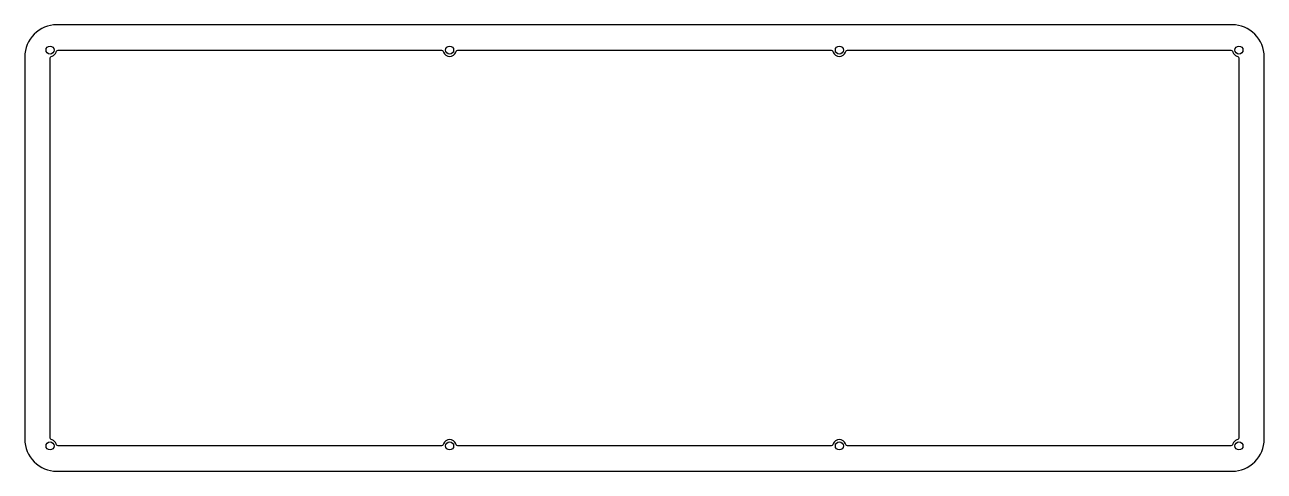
# Model space of a CAD drawing. Header units: millimetres. Extents: x -12 to 374, y -127 to 12.
import ezdxf

# ---------------------------------------------------------------- set-up
doc = ezdxf.new("R2010")
doc.units = ezdxf.units.MM
doc.layers.get('0').update_dxf_attribs({"linetype": 'CONTINUOUS'})

msp = doc.modelspace()

# ---------------------------------------------------------------- linework, layer by layer
for points in [[(374.43, -116.78), (374.43, 2.48, 0.414214), (364.43, 12.48), (-2.48, 12.48, 0.414214), (-12.48, 2.48), (-12.48, -116.78, 0.414214), (-2.48, -126.78), (364.43, -126.78, 0.414214)], [(-4.6, -116.07), (-4.6, 1.77, -0.317837), (-3.93, 2.71, 0.226541), (-2.71, 3.93, -0.317837), (-1.77, 4.6), (117.32, 4.6, -0.317837), (118.26, 3.93, 0.707107), (122.04, 3.93, -0.317837), (122.98, 4.6), (238.97, 4.6, -0.317837), (239.91, 3.93, 0.707107), (243.69, 3.93, -0.317837), (244.63, 4.6), (363.72, 4.6, -0.317837), (364.66, 3.93, 0.226541), (365.88, 2.71, -0.317837), (366.55, 1.77), (366.55, -116.07, -0.317837), (365.88, -117.01, 0.226541), (364.66, -118.23, -0.317837), (363.72, -118.9), (244.63, -118.9, -0.317837), (243.69, -118.23, 0.707107), (239.91, -118.23, -0.317837), (238.97, -118.9), (122.98, -118.9, -0.317837), (122.04, -118.23, 0.707107), (118.26, -118.23, -0.317837), (117.32, -118.9), (-1.77, -118.9, -0.317837), (-2.71, -118.23, 0.226541), (-3.93, -117.01, -0.317837)]]:
    msp.add_lwpolyline(points, format="xyb", close=True)
for centre in [(-4.6, 4.6), (120.15, 4.6), (241.8, 4.6), (366.55, 4.6), (-4.6, -118.9), (120.15, -118.9), (241.8, -118.9), (366.55, -118.9)]:
    msp.add_circle(centre, 1.25)

doc.saveas('drawing.dxf')
